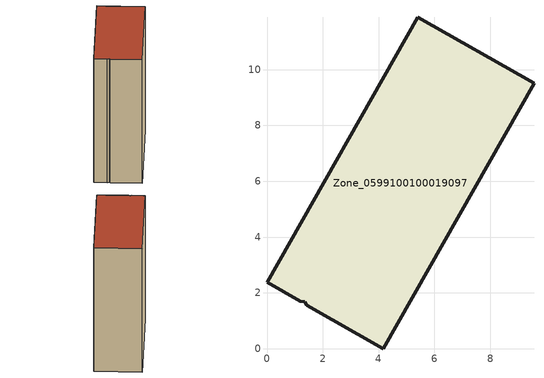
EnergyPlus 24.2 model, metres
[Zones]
Zone_0599100100019097
 floor ground (C_G): 1.42,1.56 1.35,1.68 1.19,1.69 0,2.37 5.39,11.87 9.57,9.5 4.17,0 z4.2
 wall outside (C_F): 4.17,0 9.57,9.5 5.39,11.87 0,2.37 1.19,1.69 1.35,1.68 1.42,1.56 4.17,0 z4.2:17.98
 roof outside (C_R): 1.35,1.68 1.42,1.56 4.17,0 9.57,9.5 5.39,11.87 0,2.37 1.19,1.69 z17.98
[BUILDING]
Pand.0599100100019097: North Axis=0; Terrain=City; Loads Convergence Tolerance Value=0.04; Temperature Convergence Tolerance Value=0.4; Solar Distribution=FullExterior; Maximum Number of Warmup Days=25; Minimum Number of Warmup Days=1
[Site:Location]
Rotterdam.The.Hague.AP_ZH_NLD Design_Conditions: Latitude=51.96; Longitude=4.45; Time Zone=1; Elevation=-4.5
[SITE:GROUNDTEMPERATURE:BUILDINGSURFACE]
18, 18, 18, 18, 18, 18, 18, 18, 18, 18, 18, 18
[MATERIAL] Thermal Absorptance=0.9; Solar Absorptance=0.7; Visible Absorptance=0.7
Name | Roughness | Thickness | Conductivity | Density | Specific Heat
G.TI.2015-2018 | MediumSmooth | 0.15 | 0.0428571 | 540 | 1210
F.TI.2015-2018 | Rough | 0.3 | 0.0666667 | 1920 | 840
R.TI.2015-2018 | MediumRough | 0.2 | 0.0333333 | 1500 | 1000
[CONSTRUCTION]
C_G: G.TI.2015-2018
C_F: F.TI.2015-2018
C_R: R.TI.2015-2018
[ZONE]
Zone_0599100100019097: Type=1; Multiplier=1; Ceiling Height=Autocalculate; Volume=Autocalculate; Floor Area=autocalculate; Part of Total Floor Area=Yes
[ZONEINFILTRATION:DESIGNFLOWRATE]
Infil_Zone_0599100100019097: Zone or ZoneList or Space or SpaceList=Zone_0599100100019097; Schedule=AlwaysOn; Design Flow Rate Calculation Method=Flow/Area; Flow Rate per Floor Area=0.0015; Constant Term Coefficient=1; Temperature Term Coefficient=0; Velocity Term Coefficient=0; Velocity Squared Term Coefficient=0
[HVACTEMPLATE:ZONE:IDEALLOADSAIRSYSTEM]
Zone_0599100100019097: Maximum Heating Supply Air Temperature=50; Minimum Cooling Supply Air Temperature=13; Maximum Heating Supply Air Humidity Ratio=0.0156; Minimum Cooling Supply Air Humidity Ratio=0.0077; Heating Limit=NoLimit; Cooling Limit=NoLimit; Dehumidification Control Type=ConstantSensibleHeatRatio; Cooling Sensible Heat Ratio=0.7; Dehumidification Setpoint=60; Humidification Control Type=None; Humidification Setpoint=30; Outdoor Air Method=None; Outdoor Air Flow Rate per Person=0.00944; Outdoor Air Flow Rate per Zone Floor Area=0; Outdoor Air Flow Rate per Zone=0; Demand Controlled Ventilation Type=None; Outdoor Air Economizer Type=NoEconomizer; Heat Recovery Type=None; Sensible Heat Recovery Effectiveness=0.7; Latent Heat Recovery Effectiveness=0.65
[ZONECONTROL:THERMOSTAT]
ThermostatControl_Zone_0599100100019097: Zone or ZoneList=Zone_0599100100019097; Control Type Schedule=DualSetpointControlType; Control 1=Thermostat_Zone_0599100100019097; Temperature Difference Between Cutout And Setpoint=0
[THERMOSTATSETPOINT:DUALSETPOINT]
Thermostat_Zone_0599100100019097: Heating Setpoint Temperature Schedule=HeatingSetpoint_Zone_0599100100019097; Cooling Setpoint Temperature Schedule=CoolingSetpoint_Zone_0599100100019097
[SCHEDULE:COMPACT]
HeatingSetpoint_Zone_0599100100019097: Through: 12/31, For: AllDays, Until: 24:00, 21
CoolingSetpoint_Zone_0599100100019097: Through: 12/31, For: AllDays, Until: 24:00, 24
DualSetpointControlType: Through: 12/31, For: AllDays, Until: 24:00, 4
AlwaysOn: Through: 12/31, For: AllDays, Until: 24:00, 1
